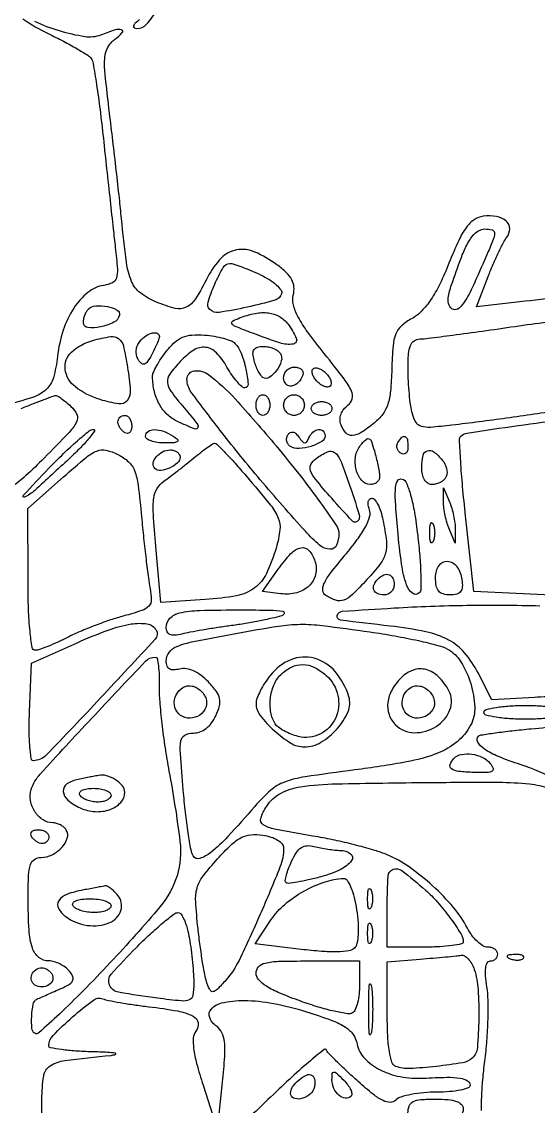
# Model space of a CAD drawing. Extents: x 24 to 1546, y 0 to 2379.
# Drawn here: x 1244.1 to 1318.9, y 742.9 to 900 of the extents above; entities that cross this region are included whole.
import ezdxf

# ---------------------------------------------------------------- set-up
doc = ezdxf.new("R2010")
doc.units = 0
doc.header["$MEASUREMENT"] = 0
doc.layers.get('0').update_dxf_attribs({"linetype": 'CONTINUOUS'})

msp = doc.modelspace()

# ---------------------------------------------------------------- linework, layer by layer
for points in [[(1448.974176, 595.301221, -0.000037), (1448.971655, 720.569876, -0.000031), (1448.986281, 846.00559, -0.414161)], [(1320.471571, 935.120878, -0.000034), (1318.111134, 952.576294, -0.018645)], [(1261.142754, 900.313626, 0.026427), (1260.516748, 899.782806, 0.125903), (1260.267944, 899.389606, 0.343747), (1260.357445, 899.143279, 0.134346), (1260.726947, 899.031803, 0.218621), (1262.158722, 899.64485, 0.054783), (1263.686273, 901.756225, 0.0494)], [(1244.209877, 900.435893, 0.037675), (1247.913437, 898.290708, -0.008086), (1250.098731, 897.192012, -0.010814), (1252.042506, 896.12087, -0.008205), (1253.621892, 895.170497, -0.102282), (1254.124881, 894.690551, -0.110209), (1254.411481, 893.9842, -0.003539), (1254.901403, 890.925811, -0.006673), (1255.408291, 887.28717, -0.004567), (1255.890869, 883.14343, 0.000284), (1256.370935, 878.689599, 0.000261), (1256.869744, 874.108785, 0.000261), (1257.318902, 870.023563, 0.000862), (1257.620805, 867.333287, -0.009128), (1257.920752, 864.19282, -0.093025), (1257.7796, 862.897599, -0.20947), (1257.19708, 862.215802, -0.076152), (1255.955144, 861.833287, 0.135614), (1253.660408, 860.818543, 0.077083), (1251.619424, 858.542474, 0.065178), (1250.076048, 855.322503, 0.051182), (1249.251249, 851.536718, -0.039613), (1248.654439, 848.457163, -0.140626), (1247.613603, 846.759627, -0.106421), (1245.656233, 845.614599, -0.017841), (1241.455897, 844.399575, -0.042006)], [(1322.26129, 860.194457, -0.00557), (1316.204348, 859.442159), (1309.908697, 858.731338), (1311.612638, 863.115669, -0.008878), (1312.338313, 864.888959, -0.00956), (1313.109599, 866.59174, -0.009159), (1313.82526, 868.026293, -0.044317), (1314.315908, 868.792382, 0.16992), (1314.732549, 870.042984, 0.211062), (1314.225167, 871.14623, 0.141451), (1312.815242, 871.814627, 0.07581), (1310.873146, 871.834665, 0.115932), (1309.578336, 871.329702, 0.085172), (1308.4711, 870.250422, 0.049492), (1307.352352, 868.338161, 0.012714), (1305.939989, 865.043781, -0.017588), (1304.613138, 862.030309, -0.034858), (1303.3171, 859.764756, -0.044462), (1301.995163, 858.123924, -0.07407), (1300.591521, 857.043781, 0.053091), (1299.058225, 855.962762, 0.118617), (1298.241027, 854.804641, 0.075093), (1297.837559, 853.069407, 0.012675), (1297.655935, 849.658888, -0.015253), (1297.47214, 846.513141, -0.056442), (1297.074524, 844.567912, -0.082457), (1296.346042, 843.16498, -0.061744), (1295.135809, 841.908888, -0.026403), (1293.208059, 840.509634, -0.13084), (1291.944996, 840.09825, -0.225486), (1291.027576, 840.474169, -0.093255), (1290.306135, 841.644608, -0.093725), (1290.171267, 842.387857, -0.083106), (1290.306941, 843.16321, -0.078693), (1290.699138, 843.887783, -0.071682), (1291.307023, 844.48255, 0.175957), (1291.925816, 845.404588, 0.169702), (1291.820775, 846.525058, 0.055926), (1290.76555, 848.279822, 0.006282), (1287.887805, 851.944364, -0.011437), (1285.475209, 855.082655, -0.036476), (1284.073026, 857.321118, -0.057334), (1283.402735, 859.038344, -0.126546), (1283.39456, 860.435917, 0.081081), (1283.493685, 861.611829, 0.104971), (1283.18814, 862.647489, 0.079641), (1282.403087, 863.669506, 0.030059), (1281.01675, 864.829495, 0.057956), (1277.822262, 866.662172, 0.145962), (1275.184329, 866.967404, 0.159433), (1272.960697, 865.778812, 0.07312), (1271.034614, 863.067849, -0.020633), (1269.233218, 859.869976, -0.140808), (1267.90629, 858.666246, -0.177705), (1266.301757, 858.496758, -0.037338), (1263.57961, 859.40229, -0.063675), (1261.256406, 860.741604, -0.131885), (1259.984699, 862.385585, -0.066901), (1259.240374, 865.15518, -0.007914), (1258.51961, 871.5, 0.002741), (1258.215969, 874.444215, 0.001107), (1257.770747, 878.458271, 0.001095), (1257.272503, 882.77667, 0.00139), (1256.792576, 886.762199, -0.004486), (1256.141733, 892.464284, -0.044429), (1256.103491, 894.872574, -0.112606), (1256.543397, 896.308959, -0.100749), (1257.575554, 897.480396, 0.042042), (1258.63171, 898.428871, 0.561268), (1258.519145, 898.838983, 0.149167), (1257.594203, 898.824055, 0.015128), (1255.5, 898.07726, -0.133577), (1253.216667, 897.831509, -0.033408), (1249.528153, 898.676332, -0.034126), (1245.950008, 900.023867, -0.112894)], [(1447.507315, 579.915585, -0.000003), (1435.353617, 579.737296, -0.000219)], [(1322.253167, 843.75955, -0.003915), (1314.243565, 842.595616, -0.004152), (1306.371426, 841.581055, -0.010018), (1303.284293, 841.271826, -0.090237), (1301.938073, 841.407156, -0.186614), (1301.170941, 841.989319, -0.072844), (1300.635081, 843.231665, -0.030891), (1300.399969, 844.391348, -0.010805), (1300.201831, 846.082114, -0.010682), (1300.063467, 847.95651, -0.012278), (1300.013655, 849.75, -0.017063), (1300.080992, 851.927786, -0.079504), (1300.358836, 853.148999, -0.15589), (1300.897883, 853.799906, -0.133624), (1301.75, 854.067387, 0.022092), (1302.926734, 854.164884, 0.001279), (1306.510938, 854.631289, 0.001943), (1310.775941, 855.214253, 0.001427), (1315.5, 855.892424, -0.004146), (1320.179243, 856.538211, -0.006089)], [(1244, 844.013336, -0.001125), (1245.754833, 844.70263, -0.001649), (1247.30187, 845.300416, -0.000777), (1248.621477, 845.802975, -0.030255), (1248.921259, 845.896311, -0.199071), (1249.174906, 845.857545, -0.01529), (1249.76609, 845.474227, -0.019104), (1250.461293, 844.952255, -0.013334), (1251.205722, 844.313824, -0.106055), (1252.048546, 843.142964, -0.226524), (1252.012708, 842.055236, -0.07058), (1250.937178, 840.546756, -0.004959), (1247.315766, 836.813824, -0.013817), (1244.642878, 834.258017, -0.02896), (1242.402842, 832.455932, -0.036969)], [(1322.00732, 802.303644, 0.007685), (1318.319294, 802.154011), (1312.138587, 801.808023), (1310.149503, 805.706951, 0.058403), (1308.207493, 808.617345, 0.094435), (1305.89498, 810.477434, 0.071781), (1302.607512, 811.6617, 0.022237), (1297.402765, 812.490871, -0.003373), (1290.225458, 813.358226, -0.442755), (1289.769865, 814.009857, -0.330382), (1290.493623, 814.630877, -0.003023), (1298, 815.118858, -0.011017), (1308.539564, 815.507278, -0.010932), (1319.113504, 815.432627, -0.00875)], [(1326.712505, 786.894793, 0.086196), (1316.261762, 792.440724, -0.018129), (1313.104382, 793.601035, -0.051803), (1311.04477, 794.704745, -0.108483), (1310.105303, 795.694729, -0.344901), (1310.208423, 796.541757, -0.159396), (1310.567936, 796.724044, -0.003166), (1312.624273, 797.0281, -0.00721), (1315.053841, 797.335969, -0.004738), (1317.858682, 797.623483, 0.006358), (1322.179411, 798.080536, 0.065638)], [(1310.659307, 742.351851, -0.009573), (1310.68676, 744.346401, -0.014138), (1310.834989, 746.76612, -0.009705), (1311.133796, 749.5, 0.013357), (1311.434952, 752.455036, 0.011816), (1311.593371, 755.545313, 0.011953), (1311.603649, 758.335944, 0.035028), (1311.430438, 760.25, -0.020018), (1311.235792, 761.860952, -0.052036), (1311.263522, 763.027559, -0.090129), (1311.492082, 763.747225, -0.277702), (1311.912102, 764, 0.09076), (1312.327429, 764.076016, 0.095609), (1312.68043, 764.29375, 0.099629), (1312.916632, 764.618479, 0.107983), (1313, 765, 0.1458), (1312.886384, 765.381347, 0.099243), (1312.566919, 765.70625, 0.08325), (1312.089278, 765.925237, 0.066037), (1311.52568, 766, -0.140801), (1310.858687, 766.191625, -0.049242), (1310.061336, 766.807812, -0.044163), (1309.271022, 767.69772, -0.038881), (1308.610999, 768.75, 0.0552), (1306.592834, 771.746204, 0.031912), (1303.574475, 774.878597, 0.031893), (1300.176532, 777.606031, 0.054427), (1296.992815, 779.361284, 0.025925), (1295.202897, 780.001044, 0.009444), (1292.608601, 780.72616, 0.009334), (1289.735784, 781.413959, 0.011011), (1286.992815, 781.95374, -0.003555), (1280.678108, 783.098872, -0.08867), (1279.034051, 783.724056, -0.35104), (1278.688139, 784.656216, -0.065135), (1279.54146, 786.422931, -0.124231), (1281.535276, 788.256528, -0.088104), (1284.432092, 789.218468, -0.031236), (1289.706686, 789.654112, -0.002796), (1303, 789.845045, -0.002911), (1313.105553, 789.874844, -0.025192), (1317.600596, 789.635278, -0.055743), (1320.496103, 789.003008, -0.05493)], [(1346.936509, 735.547059, 0.000028), (1337.804344, 733.996249, 0.000018), (1327.222636, 732.198282, 0.000018), (1316.874244, 730.439191, 0.000034), (1308.523527, 729.018784, -0.003559)], [(1246.930492, 741.520214, 0.014273), (1247, 743.954687, -0.037035), (1247.251441, 747.344634, -0.217107), (1248.199566, 748.805598, -0.110644), (1250.311195, 749.569651, -0.006791), (1257, 750.330093, 0.061267), (1257.647869, 750.476332, 0.765696), (1257.635937, 750.624173, 0.033867), (1256.485766, 750.75775, 0.005578), (1254.25, 750.839963, -0.010538), (1251.853778, 750.95189, -0.017345), (1249.835938, 751.159317, -0.011448), (1248.237145, 751.417357, -0.3616), (1248, 751.702393, -0.194866), (1248.613579, 753.21697, -0.020699), (1251.428041, 755.88977, -0.018972), (1254.448689, 758.333732, -0.257667), (1255.803653, 758.521851, 0.042594), (1256.631474, 758.282668, 0.006443), (1258.3281, 757.968237, 0.007184), (1260.345999, 757.650881, 0.006158), (1262.478586, 757.373571, -0.014631), (1266.675328, 756.755367, -0.076056), (1268.885526, 756.004896, -0.230779), (1269.60873, 755.029541, -0.218623), (1269.30651, 753.826215, 0.151126), (1268.9213, 752.852048, 0.051923), (1268.962976, 751.319089, 0.034026), (1269.402911, 749.137154, 0.01122), (1270.337111, 746), (1272.432598, 739.5), (1273.151762, 746.436948, 0.008679), (1273.474675, 750.184884, 0.043902), (1273.4345, 752.28149, 0.085608), (1273.057482, 753.604027, 0.12335), (1272.282688, 754.535244, -0.059335), (1271.723036, 755.056511, -0.073945), (1271.349152, 755.659891, -0.088802), (1271.211219, 756.249034, -0.152776), (1271.334985, 756.733, -0.202411), (1273.004259, 757.919166, -0.05627), (1276.264813, 758.265917, -0.045499), (1280.505965, 757.851482, -0.029144), (1285.308282, 756.642551, -0.011064), (1288.992118, 755.393025, -0.054903), (1290.950283, 754.425688, -0.100986), (1292.04328, 753.36622, -0.099318), (1292.641859, 751.957117, 0.1391), (1293.707505, 749.910876, 0.085025), (1295.898784, 748.263677, 0.072614), (1298.881145, 747.242223, 0.060029), (1302.236384, 747.023526, -0.009034), (1305.620541, 747.147974, -0.042245), (1307.564663, 747.019964, -0.093303), (1308.624433, 746.649544, -0.268291), (1309, 746, -0.317955), (1308.724595, 745.610695, -0.033516), (1307.59, 745.29375, -0.031739), (1306.039837, 745.072233, -0.019623), (1304.2, 745, 0.022075), (1302.277614, 744.915084, 0.025863), (1300.470407, 744.660407, 0.026137), (1298.989715, 744.29181, 0.122903), (1298.24394, 743.84394, -0.202267), (1297.447615, 743.520093, -0.111823), (1296.409308, 743.769369, -0.054794), (1294.962165, 744.692496, -0.01325), (1292.79394, 746.532882, -0.00543), (1291.126827, 748.058639, -0.007579), (1289.671788, 749.461582, -0.004893), (1288.484753, 750.664676, -0.093058), (1288.195126, 751.103563, 0.501153), (1287.858276, 751.187398, 0.00467), (1285.581933, 749.291154, 0.010462), (1282.879893, 746.898145, 0.006052), (1279.727271, 743.914621, -0.011499), (1274.129958, 738.731941, -0.072358)]]:
    msp.add_lwpolyline(points, format="xyb")
for points in [[(1311.637833, 866.75, -0.005051), (1309.58522, 862.078465, -0.029518), (1308.338674, 859.702177, -0.064563), (1307.401983, 858.522487, -0.289424), (1306.577686, 858.349105, -0.216855), (1305.957285, 858.966823, -0.127919), (1305.844573, 860.026034, -0.045977), (1306.308589, 861.919421, -0.006302), (1307.684452, 865.75, -0.024073), (1308.508556, 867.669326, -0.057631), (1309.341882, 868.97276, -0.084165), (1310.213456, 869.735477, -0.138616), (1311.149278, 870, -0.055749), (1312.170119, 869.885824, -0.309015), (1312.526508, 869.502206, -0.129592), (1312.443092, 868.736696, -0.009401)], [(1278.63803, 863.367476, -0.028965), (1279.928732, 862.66072, -0.042967), (1280.958626, 861.886248, -0.051291), (1281.621419, 861.156931, -0.24367), (1281.706888, 860.617476, -0.248184), (1280.726553, 859.679419, -0.015512), (1276.709316, 858.671586, -0.015725), (1272.639306, 857.916935, -0.238707), (1271.315946, 858.350721, -0.278836), (1271.054625, 859.411492, -0.027378), (1272.014524, 861.984599, -0.027527), (1273.251998, 864.439905, -0.268409), (1274.220191, 865, -0.077793), (1274.78972, 864.91085, -0.010856), (1275.921171, 864.520446, -0.012197), (1277.249179, 863.992549, -0.010079)], [(1258.230981, 857.5, -0.21519), (1257.398113, 856.48409, -0.064221), (1255.457107, 855.815121, -0.076657), (1253.629321, 855.722518, -0.384532), (1253, 856.419817, -0.049141), (1253.052156, 856.949211, -0.037848), (1253.208224, 857.508629, -0.038878), (1253.43713, 858.01381, -0.070677), (1253.708849, 858.375516, -0.180086), (1254.783371, 858.867073, -0.066079), (1256.476722, 858.766583, -0.076123), (1257.90561, 858.255992, -0.347686)], [(1282.607954, 856.25, -0.058615), (1283.835033, 854.166273, -0.489596), (1283.387402, 853.33799, -0.123648), (1281.444658, 853.496281, -0.010036), (1276.598896, 855.250958, -0.008476), (1274.904077, 855.936632, -0.170808), (1274.49948, 856.305875, -0.413649), (1274.603406, 856.651951, -0.030204), (1275.598896, 857.113624, -0.044981), (1277.854327, 857.77184, -0.079327), (1279.788892, 857.840982, -0.097118), (1281.374976, 857.322004, -0.103274)], [(1264, 854.434259, -0.088394), (1263.940924, 854.102705, -0.011303), (1263.674676, 853.42683, -0.012938), (1263.31658, 852.632947, -0.010446), (1262.892513, 851.799159, -0.023484), (1262.290442, 850.790998, -0.159218), (1261.841155, 850.435271, -0.279829), (1261.418491, 850.517343, -0.070047), (1260.949716, 851.081362, -0.086422), (1260.69946, 851.705819, -0.07408), (1260.656341, 852.413527, -0.072877), (1260.822182, 853.113818, -0.078837), (1261.179647, 853.716462, -0.066384), (1262.04067, 854.51138, -0.091179), (1262.995966, 854.950737, -0.165418), (1263.696374, 854.895535, -0.299578)], [(1274.94861, 853.430627, -0.104025), (1275.840965, 852.028618, -0.035887), (1276.526269, 849.713258, -0.033539), (1276.852614, 847.538817, -0.440612), (1276.358408, 847.006323, -0.189795), (1275.926742, 847.179985, -0.026602), (1275.251757, 847.890181, -0.027295), (1274.511597, 848.859348, -0.020079), (1273.79651, 850.006323, 0.060221), (1272.264943, 852.07358, 0.175335), (1270.701144, 852.859546, 0.175967), (1269.000369, 852.461709, 0.06073), (1267.038955, 850.811439, 0.029151), (1265.505021, 848.959448, 0.18066), (1265.174291, 847.791681, 0.140115), (1265.648506, 846.531419, 0.0153), (1267.588894, 844.076725, -0.005749), (1269.489292, 841.764782, -0.290752), (1269.551213, 841.207241, -0.397312), (1269.105267, 841.03983, -0.00757), (1266.631807, 842.121898, -0.084198), (1265.145734, 843.128845, -0.074865), (1264.003415, 844.607352, -0.068902), (1263.277749, 846.473953, -0.055294), (1263.013655, 848.615141, -0.106349), (1263.133277, 849.206299, -0.022085), (1263.602404, 850.163443, -0.022266), (1264.258273, 851.246737, -0.019398), (1265.037081, 852.320012, -0.041703), (1266.222629, 853.592932, -0.085292), (1267.369746, 854.323984, -0.082355), (1268.721988, 854.644715, -0.0368), (1270.556454, 854.635497, -0.022329), (1271.956294, 854.462098, -0.024966), (1273.283096, 854.168441, -0.02537), (1274.376202, 853.808058, -0.10728)], [(1259.390167, 849.961491, -0.02145), (1259.789224, 846.526941, -0.196113), (1259.33318, 845.125174, -0.260344), (1258.121958, 844.669861, -0.03701), (1255.433675, 845.281737, -0.088102), (1251.851926, 847.117088, -0.201799), (1250.365051, 849.69442, -0.245226), (1251.288217, 852.177514, -0.11768), (1254.356619, 853.852229, -0.024838), (1256.965114, 854.423662, -0.208972), (1258.106567, 854.137034, -0.173947), (1258.788617, 853.068982, -0.016327)], [(1281.527073, 851.956195, -0.216694), (1281.66363, 850.884891, -0.082514), (1280.973145, 849.507412, -0.090161), (1279.925495, 848.508388, -0.291723), (1279.0074, 848.495427, -0.104875), (1278.677095, 848.810979, -0.030037), (1278.31159, 849.421847, -0.028813), (1277.972467, 850.17813, -0.027042), (1277.714326, 850.984416, -0.047924), (1277.559525, 851.943635, -0.16244), (1277.719051, 852.548565, -0.184785), (1278.191552, 852.889784, -0.06509), (1279.034603, 853, -0.051151), (1279.7891, 852.922612, -0.048079), (1280.528803, 852.693382, -0.051623), (1281.146271, 852.35626, -0.103952)], [(1284.770833, 848.8125, -0.113253), (1284.122932, 847.749304, -0.165501), (1283.153639, 847.257027, -0.244413), (1282.346973, 847.540134, -0.190724), (1282, 848.416667, -0.099038), (1282.120875, 849.020927, -0.097945), (1282.465104, 849.534896, -0.097945), (1282.979073, 849.879125, -0.099038), (1283.583333, 850, -0.077096), (1284.158616, 849.910766, -0.119977), (1284.585286, 849.651172, -0.144529), (1284.795817, 849.264262, -0.134046)], [(1288.8125, 848.0625, -0.08306), (1288.888442, 847.579684, -0.196386), (1288.75, 847.25, -0.196386), (1288.420316, 847.111558, -0.08306), (1287.9375, 847.1875, -0.068635), (1287.402945, 847.45155, -0.04742), (1286.882031, 847.882031, -0.04742), (1286.45155, 848.402945, -0.068635), (1286.1875, 848.9375, -0.08306), (1286.111558, 849.420316, -0.196386), (1286.25, 849.75, -0.196386), (1286.579684, 849.888442, -0.08306), (1287.0625, 849.8125, -0.068635), (1287.597055, 849.54845, -0.04742), (1288.117969, 849.117969, -0.04742), (1288.54845, 848.597055, -0.068635)], [(1280.894822, 838.589563, -0.007473), (1284.383344, 834.280048, -0.010804), (1287.325354, 830.361032, -0.006739), (1289.656806, 827.017164, -0.149956), (1290, 825.89858, -0.101522), (1289.650401, 824.194537, -0.318278), (1288.707637, 823.616763, -0.160286), (1287.205409, 824.224332, -0.033725), (1285.143891, 826.22182, -0.007422), (1278.606436, 833.692095, -0.01067), (1273.060519, 840.512209, -0.006302), (1268.618437, 846.370331, -0.160398), (1268, 848.248554, -0.375915), (1269.049593, 849.447328, -0.196317), (1271.115452, 848.908378, -0.047842), (1274.967428, 845.401687, -0.010307)], [(1280, 844.5, -0.064853), (1279.925306, 843.926543, -0.082425), (1279.70625, 843.440625, -0.098894), (1279.381354, 843.115568, -0.148195), (1279, 843, -0.148195), (1278.618646, 843.115568, -0.098894), (1278.29375, 843.440625, -0.082425), (1278.074694, 843.926543, -0.064853), (1278, 844.5, -0.064853), (1278.074694, 845.073457, -0.082425), (1278.29375, 845.559375, -0.098894), (1278.618646, 845.884432, -0.148195), (1279, 846, -0.148195), (1279.381354, 845.884432, -0.098894), (1279.70625, 845.559375, -0.082425), (1279.925306, 845.073457, -0.064853)], [(1285, 844.5, -0.099038), (1284.885486, 843.927543, -0.097945), (1284.559375, 843.440625, -0.097945), (1284.072457, 843.114514, -0.099038), (1283.5, 843, -0.099038), (1282.927543, 843.114514, -0.097945), (1282.440625, 843.440625, -0.097945), (1282.114514, 843.927543, -0.099038), (1282, 844.5, -0.099038), (1282.114514, 845.072457, -0.097945), (1282.440625, 845.559375, -0.097945), (1282.927543, 845.885486, -0.099038), (1283.5, 846, -0.099038), (1284.072457, 845.885486, -0.097945), (1284.559375, 845.559375, -0.097945), (1284.885486, 845.072457, -0.099038)], [(1289, 844, -0.148195), (1288.884432, 843.618646, -0.098894), (1288.559375, 843.29375, -0.082425), (1288.073457, 843.074694, -0.064853), (1287.5, 843, -0.064853), (1286.926543, 843.074694, -0.082425), (1286.440625, 843.29375, -0.098894), (1286.115568, 843.618646, -0.148195), (1286, 844, -0.148195), (1286.115568, 844.381354, -0.098894), (1286.440625, 844.70625, -0.082425), (1286.926543, 844.925306, -0.064853), (1287.5, 845, -0.064853), (1288.073457, 844.925306, -0.082425), (1288.559375, 844.70625, -0.098894), (1288.884432, 844.381354, -0.148195)], [(1260, 841.440983, -0.066118), (1259.926733, 840.889346, -0.138808), (1259.70625, 840.521475, -0.191142), (1259.379648, 840.392057, -0.139169), (1259, 840.5, -0.06081), (1258.617485, 840.806203, -0.051032), (1258.29375, 841.2129, -0.053229), (1258.073302, 841.653442, -0.089642), (1258, 842.059017, -0.105429), (1258.076556, 842.418051, -0.099231), (1258.29375, 842.723586, -0.096318), (1258.618268, 842.928382, -0.092995), (1259, 843, -0.153634), (1259.381379, 842.879982, -0.097988), (1259.70625, 842.542039, -0.080552), (1259.925455, 842.037096, -0.062283)], [(1331.393011, 841.418213, -0.06186), (1331.998948, 838.972288, -0.105117), (1331.80988, 836.881505, -0.110772), (1330.802123, 835.122616, -0.074209), (1328.99488, 833.656047, 0.067398), (1326.554513, 831.729968, 0.067396), (1324.714232, 829.224225, 0.0568), (1323.385573, 825.949079, 0.030776), (1322.476556, 821.692229), (1321.759537, 816.910807), (1315.657959, 817.205403), (1309.556381, 817.5), (1308.342965, 828.481441, -0.004779), (1307.914762, 832.728076, -0.00748), (1307.636047, 836.38941, -0.00284), (1307.462867, 839.515653, -0.209892), (1307.640384, 839.981441, -0.162395), (1308.565553, 840.452467, -0.001641), (1315.943156, 841.534744, -0.005765), (1322.911368, 842.451755, -0.017809), (1327.643011, 842.848739, -0.036186), (1329.037117, 842.814923, -0.067061), (1330.13735, 842.556715, -0.087578), (1330.924957, 842.085514, -0.123252)], [(1250.949173, 836.733057, -0.002637), (1245.957137, 832.13846, -0.073148), (1244.488775, 831.149653, -0.826564), (1244.298147, 831.40786, -0.004827), (1247.96584, 835.304362, -0.008946), (1250.135148, 837.485394, -0.013036), (1252.129874, 839.321929, -0.008519), (1253.841373, 840.766505, -0.176904), (1254.46584, 840.983057, -0.592162), (1254.600443, 840.727722, -0.026788), (1253.85941, 839.72763, -0.021733), (1252.62339, 838.359514, -0.010846)], [(1266, 840, -0.043106), (1266.628119, 839.512621, -0.461139), (1266.616929, 839.228862, -0.155556), (1266.150937, 839.054211, -0.011096), (1264.75, 839.015313, -0.03458), (1263.696678, 839.082357, -0.052836), (1262.807812, 839.298248, -0.069028), (1262.19699, 839.617555, -0.242407), (1262, 840, -0.251537), (1262.363212, 840.676305, -0.147327), (1263.2663, 840.948307, -0.089354), (1264.582896, 840.711128, -0.05437)], [(1285.659464, 839.75, -0.110198), (1286.236281, 840.584196, -0.154085), (1287.050763, 840.968183, -0.231595), (1287.714115, 840.748073, -0.201474), (1288, 840.067388, -0.26115), (1287.524269, 839.218668, -0.0617), (1285.989404, 838.522586, -0.059674), (1284.228048, 838.196025, -0.155662), (1282.992637, 838.504551, -0.100274), (1282.650364, 838.825626, -0.098227), (1282.456932, 839.256877, -0.097649), (1282.442152, 839.731484, -0.097816), (1282.608688, 840.175861, -0.109428), (1282.946275, 840.522921, -0.197252), (1283.329727, 840.597358, -0.141456), (1283.751835, 840.378242, -0.049922), (1284.201131, 839.856763, 0.028767), (1284.706061, 839.218034, 0.195242), (1285.059725, 839.043379, 0.269186), (1285.361858, 839.19038, 0.051696)], [(1276.560213, 834.249509, -0.006247), (1280.099802, 830.002708, -0.070515), (1281.226703, 828.129251, -0.131469), (1281.462051, 826.450585, -0.03971), (1280.942226, 823.906154, -0.039615), (1279.511404, 820.105935, -0.124827), (1277.795948, 818.017476, -0.113467), (1275.190813, 816.888893, -0.029863), (1270.650841, 816.32703), (1264.215393, 815.918313), (1263.496702, 824.037262, -0.006269), (1263.137626, 828.76836, -0.045988), (1263.202682, 831.034682, -0.103121), (1263.667742, 832.409783, -0.107202), (1264.639005, 833.46239, 0.008466), (1265.5279, 834.109017, 0.003683), (1266.687708, 834.996598, 0.003644), (1267.906718, 835.958133, 0.004844), (1269, 836.851015, -0.008411), (1269.994071, 837.651118, -0.01169), (1270.9125, 838.331372, -0.008285), (1271.695491, 838.864238, -0.129599), (1272, 838.96624, -0.216), (1272.31248, 838.848621, -0.004201), (1273.545813, 837.594221, -0.0093), (1274.967889, 836.067506, -0.006003)], [(1295.90032, 834.25, -0.115933), (1295.827675, 833.773404, -0.109282), (1295.549889, 833.367188, -0.101543), (1295.106774, 833.094956, -0.087351), (1294.567388, 833, -0.218516), (1293.307145, 833.578382, -0.116964), (1292.50404, 835.130884, -0.101308), (1292.421191, 837.074826, -0.134144), (1293.149981, 838.680716, -0.026778), (1293.928891, 839.523101, -0.296666), (1294.357812, 839.607458, -0.216387), (1294.705315, 839.243297, -0.015643), (1295.132919, 837.882728, -0.008534), (1295.395858, 836.878805, -0.007726), (1295.633778, 835.832739, -0.007761), (1295.817767, 834.889609, -0.024396)], [(1300, 838.440983, -0.067432), (1299.925389, 837.890269, -0.140899), (1299.701458, 837.524436, -0.190788), (1299.36964, 837.397824, -0.136093), (1298.983688, 837.510081, -0.090427), (1298.639411, 837.820631, -0.095498), (1298.434921, 838.22714, -0.099685), (1298.401101, 838.665803, -0.108373), (1298.542705, 839.069098, -0.050477), (1299.13314, 839.838655, -0.315493), (1299.592818, 839.933879, -0.25701), (1299.914842, 839.519563, -0.039415)], [(1261.418025, 828.342676, 0.003532), (1261.724145, 825.210841, 0.003675), (1262.070745, 822.124975, 0.003539), (1262.408947, 819.460993, 0.016011), (1262.666834, 817.915832, -0.047269), (1262.835453, 816.283383, -0.196025), (1262.476413, 815.381014, -0.121983), (1261.462481, 814.742209, -0.014102), (1258.86692, 813.964165, 0.015408), (1256.929124, 813.377776, 0.009659), (1254.699214, 812.578984, 0.009694), (1252.532044, 811.706646, 0.017421), (1250.795461, 810.895652, -0.01039), (1249.296552, 810.169811, -0.01272), (1247.865736, 809.556848, -0.011233), (1246.646863, 809.102445, -0.083791), (1246.039838, 809, -0.367626), (1245.581387, 809.389751, -0.014849), (1245.272509, 811.717176, -0.017772), (1245.058002, 814.928093, -0.007503), (1244.988148, 819.25), (1244.976296, 829.5), (1250.138126, 834.098536, -0.007941), (1253.390435, 836.904567, -0.076412), (1254.950035, 837.846784, -0.153701), (1256.273638, 837.960782, -0.060985), (1258.012467, 837.343894, -0.07036), (1259.538302, 836.292766, -0.116873), (1260.408748, 835.004995, -0.059791), (1260.931506, 832.889533, -0.008113)], [(1267, 836.968615, -0.213422), (1266.621817, 836.122972, -0.075769), (1265.486858, 835.381846, -0.076784), (1264.197884, 835.019605, -0.230479), (1263.356736, 835.30993, -0.242984), (1263.115307, 836.067091, -0.130219), (1263.532249, 836.983357, -0.102648), (1264.459491, 837.733481, -0.119467), (1265.559017, 838, -0.069866), (1266.109745, 837.922668, -0.085761), (1266.576711, 837.697031, -0.100101), (1266.888923, 837.361922, -0.138501)], [(1291.405998, 833.321861, -0.005933), (1292.945951, 828.620352, -0.286771), (1292.707576, 827.701706, -0.415627), (1291.931266, 827.724577, -0.00798), (1288.955049, 831, -0.007885), (1286.649533, 833.704964, -0.078823), (1285.896654, 834.98185, -0.217605), (1285.944436, 835.880941, -0.113814), (1286.688816, 836.75, -0.050612), (1288.361991, 837.741005, -0.27193), (1289.374097, 837.642087, -0.141857), (1290.207499, 836.569411, -0.012573)], [(1304.963645, 836.543805, -0.107842), (1305.598818, 835.317383, -0.168785), (1305.514876, 834.143739, -0.175838), (1304.72989, 833.307737, -0.117725), (1303.440983, 833, -0.15208), (1302.856992, 833.181832, -0.111514), (1302.394098, 833.683732, -0.083213), (1302.09772, 834.478748, -0.047734), (1302, 835.5, -0.054427), (1302.184423, 837.189216, -0.259252), (1302.80536, 837.89033, -0.256137), (1303.735607, 837.737481, -0.053482)], [(1301.405609, 825.663896, -0.008996), (1301.70386, 822.670013, -0.013349), (1301.847715, 820.03817, -0.008427), (1301.871763, 817.86311, -0.197406), (1301.638942, 817.305609, -0.380398), (1300.657908, 817.248242, -0.143498), (1299.793885, 818.465792, -0.048305), (1299.079721, 821.440986, -0.012365), (1298.514301, 826.365377, -0.005808), (1298.190041, 830.515378, -0.03809), (1298.210446, 832.601275, -0.119181), (1298.533516, 833.565925, -0.344366), (1299.153868, 833.790331, -0.219287), (1299.786632, 833.20328, -0.030211), (1300.385102, 831.460092, -0.026326), (1300.935767, 828.970312, -0.011936)], [(1306.859429, 826.5), (1306.859429, 824.5), (1306, 826.5, -0.02954), (1305.670652, 827.411309, -0.019025), (1305.393028, 828.5, -0.019125), (1305.202185, 829.589579, -0.0338), (1305.140571, 830.5), (1305.140571, 832.5), (1306, 830.5, -0.02954), (1306.329348, 829.588691, -0.019025), (1306.606972, 828.5, -0.019125), (1306.797815, 827.410421, -0.0338)], [(1296.375, 827.875, -0.018468), (1296.876923, 824.773924, -0.09664), (1296.758028, 823.057298, -0.099651), (1296.0036, 821.536406, -0.020259), (1294.056371, 819.222861, -0.014663), (1291.958395, 817.056968, -0.100818), (1290.717658, 816.259864, -0.171618), (1289.578372, 816.225489, -0.063765), (1288.105, 816.913945, -0.230734), (1287.667289, 817.623424, -0.136779), (1287.841654, 818.623512, -0.054076), (1288.788448, 820.159037, -0.009991), (1290.882389, 822.74547, 0.016152), (1292.668759, 825.00844, 0.036002), (1293.840788, 826.861485, 0.048308), (1294.454661, 828.332045, 0.16788), (1294.4204, 829.346838, -0.051005), (1294.248891, 829.980108, -0.092718), (1294.26083, 830.514384, -0.142053), (1294.447402, 830.864617, -0.202478), (1294.768011, 831, -0.230495), (1295.188002, 830.795525, -0.047453), (1295.645135, 830.082031, -0.040989), (1296.063962, 829.071868, -0.028436)], [(1303.662281, 824.75, -0.174857), (1303.474999, 824.540618, -0.447206), (1303.306058, 824.601562, -0.078554), (1303.189089, 825.10856, -0.017491), (1303.157895, 826, -0.017491), (1303.189089, 826.89144, -0.078554), (1303.306058, 827.398438, -0.447206), (1303.474999, 827.459382, -0.174857), (1303.662281, 827.25, -0.057986), (1303.818615, 826.679992, -0.037979), (1303.87034, 826, -0.037979), (1303.818615, 825.320008, -0.057986)], [(1286.535391, 821.888493, -0.134848), (1286.611329, 819.954842, -0.145423), (1285.679172, 818.317884, -0.128344), (1283.889364, 817.319007, -0.094574), (1281.614316, 817.170565), (1278.958931, 817.5), (1281.229465, 820.732719, -0.033573), (1283.063572, 823.003443, -0.153634), (1284.517462, 823.834651, -0.275867), (1285.666775, 823.448841, -0.100651)], [(1307.819551, 819.239784, -0.046977), (1307.871791, 818.148383, -0.155535), (1307.625009, 817.481963, -0.169909), (1307.055286, 817.11603, -0.058652), (1306.069551, 817, -0.070751), (1305.08158, 817.140503, -0.153935), (1304.451058, 817.560855, -0.127862), (1304.105135, 818.329332, -0.042182), (1304, 819.573324, -0.143735), (1304.50082, 821.27949, -0.278608), (1305.73195, 821.883837, -0.222732), (1307.090008, 821.096473, -0.116868)], [(1298, 818.5, -0.099038), (1297.885486, 817.927543, -0.097945), (1297.559375, 817.440625, -0.097945), (1297.072457, 817.114514, -0.099038), (1296.5, 817, -0.103678), (1295.569797, 817.19498, -0.206496), (1295.066255, 817.735179, -0.193059), (1295.095775, 818.503522, -0.091649), (1295.666667, 819.333333, -0.091649), (1296.496478, 819.904225, -0.193059), (1297.264821, 819.933745, -0.206496), (1297.80502, 819.430203, -0.103678)], [(1281.717453, 813.991826, -0.017844), (1280.324812, 813.626914, -0.006853), (1278.366527, 813.21591, -0.006775), (1276.227494, 812.827506, -0.008286), (1274.217453, 812.524742, 0.004649), (1272.246331, 812.242484, 0.004275), (1270.224814, 811.916088, 0.004273), (1268.427237, 811.594226, 0.014069), (1267.25, 811.338555, -0.037607), (1266.207924, 811.16309, -0.12529), (1265.527794, 811.271205, -0.187744), (1265.140139, 811.653236, -0.105776), (1265, 812.308259, -0.197048), (1265.537513, 813.619217, -0.142651), (1266.931278, 814.397343, -0.050201), (1269.803922, 814.759701, -0.006496), (1276, 814.8351, -0.004473), (1279.983734, 814.796179, -0.031941), (1281.903758, 814.637272, -0.47267), (1282.082819, 814.339412, -0.238637)], [(1263.53288, 811.9468, -0.336034), (1263.404872, 810.600328, -0.002596), (1255.495768, 802.082071, -0.00336), (1247.607397, 793.786539, -0.203707), (1245.756947, 793, -0.376507), (1245.434037, 793.283318, -0.01316), (1245.246779, 795.075385, -0.018638), (1245.154297, 797.356239, -0.011204), (1245.20619, 800.06514), (1245.5, 807.13028), (1252, 810.037137, -0.016585), (1256.597703, 811.912889, -0.047561), (1259.928187, 812.795823, -0.078713), (1262.223001, 812.81187, -0.220239)], [(1294.5, 811.646355, -0.00876), (1298.108139, 811.067226, -0.010266), (1301.506832, 810.388181, -0.009304), (1304.347248, 809.704101, -0.060286), (1305.714747, 809.165232, -0.131815), (1307.666866, 807.317566, -0.063689), (1309.091788, 804.157002, -0.063771), (1309.673574, 800.746883, -0.134046), (1309.078922, 798.147466, -0.097142), (1307.113792, 795.742428, -0.080945), (1304.262076, 794.069617, -0.047992), (1299.800718, 792.820201, -0.011985), (1292.311755, 791.663995, 0.005019), (1285.097198, 790.65284, 0.050144), (1282.146659, 789.901045, 0.092467), (1280.129522, 788.708023, 0.03498), (1277.811755, 786.376094, -0.007968), (1273.914426, 782.006714, -0.037317), (1271.455085, 779.706837, -0.089438), (1269.861559, 778.838554, -0.359712), (1268.902081, 779.210806, -0.083473), (1268.5849, 780.097471, -0.006768), (1268.18131, 782.544737, -0.008961), (1267.789482, 785.496176, -0.006768), (1267.461269, 788.75, -0.003953), (1267.041357, 794.048376, -0.060808), (1267.133266, 795.874593, -0.224925), (1267.707281, 796.688514, -0.12923), (1268.892313, 797, 0.088691), (1269.858782, 797.172793, 0.07445), (1270.77218, 797.674711, 0.067973), (1271.567475, 798.472282, 0.055232), (1272.186461, 799.509891, 0.041633), (1272.701953, 800.94744, 0.12074), (1272.723741, 801.996174, 0.105995), (1272.254879, 803.016495, 0.028068), (1271.095691, 804.398141, 0.040187), (1270.029685, 805.364247, 0.058378), (1268.941488, 806.015542, 0.068937), (1267.889959, 806.323661, 0.101133), (1266.93067, 806.271619, -0.052362), (1266.059655, 806.138953, -0.146307), (1265.466289, 806.286698, -0.176878), (1265.119451, 806.71031, -0.084183), (1265, 807.414753, -0.160468), (1265.417712, 808.682779, -0.139635), (1266.529255, 809.539899, -0.045516), (1268.95135, 810.258543, -0.004263), (1275.063722, 811.427319, -0.005523), (1281.261767, 812.487177, -0.036778), (1284.381776, 812.752364, -0.03395), (1287.598573, 812.570081, -0.004287)], [(1263.984373, 803.75, 0.025758), (1264.047295, 801.57949, 0.008467), (1264.358173, 798.398438, 0.008409), (1264.823069, 794.874553, 0.009422), (1265.391329, 791.5, -0.015101), (1266.987144, 781.31858, -0.10604), (1266.558202, 776.344237, -0.101235), (1264.126305, 771.883051, -0.013192), (1256.889559, 763.751787, -0.006152), (1252.962085, 759.66845, -0.010027), (1249.519298, 756.313388, -0.004048), (1246.547789, 753.576369, -0.334117), (1245.963085, 753.522815, -0.240404), (1245.545511, 754.211027, -0.031389), (1245.526492, 755.979065, -0.031837), (1245.73113, 757.740568, -0.220604), (1246.21864, 758.432826, -0.025527), (1246.423859, 758.53757, -0.000859), (1247.255055, 758.907939, -0.001624), (1248.238715, 759.3404, -0.001131), (1249.351758, 759.822444, 0.020479), (1250.838962, 760.536064, 0.135925), (1251.430676, 761.096811, 0.239608), (1251.474664, 761.709093, 0.073657), (1250.979314, 762.524925, 0.061146), (1250.380442, 763.089506, 0.044059), (1249.594616, 763.566697, 0.044593), (1248.752108, 763.892063, 0.069967), (1247.984544, 764, -0.173249), (1246.543104, 764.514912, -0.142732), (1245.61434, 765.869398, -0.065751), (1245.126957, 768.456633, -0.013722), (1245, 773.081787, -0.009054), (1245.060283, 776.410642, -0.067852), (1245.329313, 777.961979, -0.174568), (1245.904088, 778.71359, -0.144056), (1246.877555, 779, 0.115111), (1248.470454, 779.371645, 0.092077), (1249.88567, 780.42988, 0.108284), (1250.670007, 781.770464, 0.220266), (1250.527073, 782.956195, 0.078986), (1250.182905, 783.355624, 0.053389), (1249.684146, 783.693382, 0.052645), (1249.115626, 783.922692, 0.069661), (1248.563428, 784, -0.147813), (1247.157466, 784.424923, -0.102555), (1245.982994, 785.613573, -0.098267), (1245.342684, 787.220904, -0.12325), (1245.44187, 788.816847, -0.108568), (1246.744046, 791.072173, -0.00322), (1254.206141, 799.141064, -0.001995), (1261.999872, 807.394174, -0.205321), (1263.41299, 808, -0.351459), (1263.670427, 807.79354, -0.021318), (1263.856023, 806.751562, -0.024299), (1263.973016, 805.379348, -0.014748)], [(1280.07258, 805.365141, 0.023501), (1279.2793, 804.252841, 0.024773), (1278.60882, 803.08991, 0.025406), (1278.134688, 802.035728, 0.093233), (1278, 801.319687, 0.16444), (1278.60057, 799.542961, 0.046159), (1280.612165, 797.358295, 0.046532), (1283.027543, 795.554793, 0.137958), (1285, 795, 0.136327), (1287.396395, 795.665759, 0.075989), (1289.742762, 797.616755, 0.078875), (1291.318396, 800.085649, 0.178439), (1291.443823, 802.266649, 0.102594), (1289.461406, 805.893821, 0.151163), (1286.419427, 807.826857, 0.166264), (1283.036232, 807.611775, 0.12852)], [(1288.171259, 805.345012, -0.157158), (1289.853349, 802.430663, -0.161856), (1289.490446, 799.121424, -0.173075), (1287.262683, 796.837319, -0.177076), (1284.116261, 796.506956, -0.031986), (1283.067793, 796.842642, -0.031396), (1282.063919, 797.311055, -0.033011), (1281.239352, 797.834177, -0.093497), (1280.77533, 798.329284, -0.100153), (1280.138407, 799.986597, -0.069848), (1280.082564, 801.994914, -0.069747), (1280.582233, 803.944136, -0.09912), (1281.571429, 805.428571, -0.081006), (1283.130883, 806.550705, -0.119245), (1284.769001, 806.925129, -0.113189), (1286.459568, 806.514862, -0.068122)], [(1299.022918, 805.022918, 0.068005), (1297.690747, 803.269065, 0.09876), (1297.086796, 801.427568, 0.113457), (1297.272109, 799.684518, 0.113871), (1298.2, 798.2, 0.195392), (1300.923333, 797.050276, 0.1464), (1304.086448, 797.950198, 0.157555), (1306.086451, 800.371781, 0.220785), (1305.929523, 803.131688, 0.073714), (1304.430323, 805.15134, 0.130178), (1302.646547, 806.187345, 0.151666), (1300.779239, 806.124281, 0.113129)], [(1270.812423, 801.735492, -0.180854), (1270.587197, 800.404159, -0.150092), (1269.52681, 799.421425, -0.144478), (1268.064085, 799.18165, -0.166747), (1266.8, 799.8, -0.166747), (1266.18165, 801.064085, -0.144478), (1266.421425, 802.52681, -0.150092), (1267.404159, 803.587197, -0.180854), (1268.735492, 803.812423, -0.083965), (1269.426344, 803.554125, -0.065109), (1270.063976, 803.063976, -0.065109), (1270.554125, 802.426344, -0.083965)], [(1303.812423, 801.735492, -0.180854), (1303.587197, 800.404159, -0.150092), (1302.52681, 799.421425, -0.144478), (1301.064085, 799.18165, -0.166747), (1299.8, 799.8, -0.166747), (1299.18165, 801.064085, -0.144478), (1299.421425, 802.52681, -0.150092), (1300.404159, 803.587197, -0.180854), (1301.735492, 803.812423, -0.083965), (1302.426344, 803.554125, -0.065109), (1303.063976, 803.063976, -0.065109), (1303.554125, 802.426344, -0.083965)], [(1323, 800, -0.339565), (1322.696775, 799.604992, -0.024068), (1321.25, 799.291667, -0.025878), (1319.316313, 799.071434, -0.015416), (1317, 799, -0.015416), (1314.683687, 799.071434, -0.025878), (1312.75, 799.291667, -0.024068), (1311.303225, 799.604992, -0.339565), (1311, 800, -0.339565), (1311.303225, 800.395008, -0.024068), (1312.75, 800.708333, -0.025878), (1314.683687, 800.928566, -0.015416), (1317, 801, -0.015416), (1319.316313, 800.928566, -0.025878), (1321.25, 800.708333, -0.024068), (1322.696775, 800.395008, -0.339565)], [(1311.918827, 792.597807, -0.079698), (1312.337811, 791.888688, -0.377673), (1312.189971, 791.480664, -0.121675), (1311.450198, 791.284824, -0.011244), (1309.541272, 791.295996, -0.019745), (1307.333651, 791.445952, -0.128007), (1306.299715, 791.837416, -0.339519), (1306.107146, 792.460783, -0.108018), (1306.666667, 793.333333, -0.150302), (1307.748323, 793.906151, -0.082132), (1309.262601, 793.943651, -0.077876), (1310.792081, 793.479602, -0.107425)], [(1252.25, 790.294267, 0.099402), (1250.618273, 789.626528, 0.270925), (1250.0903, 788.547527, 0.204477), (1250.739917, 787.292006, 0.065694), (1252.557147, 786.155916, 0.092899), (1254.710943, 785.623682, 0.099339), (1256.857438, 785.928432, 0.121122), (1258.419275, 786.951994, 0.189623), (1259, 788.428195, 0.177423), (1258.660344, 789.355258, 0.075695), (1257.650125, 790.236498, 0.072136), (1256.355576, 790.818011, 0.12038), (1255.168213, 790.863818, -0.001776), (1254.779641, 790.786063, -0.000299), (1254.03535, 790.640337, -0.000327), (1253.160421, 790.47017, -0.00029)], [(1257, 788, -0.186414), (1256.852535, 787.618213, -0.089706), (1256.429836, 787.29375, -0.069539), (1255.801778, 787.073784, -0.049547), (1255.059017, 787, -0.046881), (1254.270704, 787.074077, -0.046318), (1253.50665, 787.29375, -0.050262), (1252.876024, 787.616444, -0.111412), (1252.5, 788, -0.253782), (1252.478234, 788.384801, -0.1651), (1252.794783, 788.712684, -0.083483), (1253.479336, 788.931329, -0.035659), (1254.440983, 789, -0.037227), (1255.420991, 788.926934, -0.055981), (1256.248289, 788.70625, -0.073461), (1256.813779, 788.383082, -0.230178)], [(1248, 782, -0.092995), (1247.928382, 781.618268, -0.096318), (1247.723586, 781.29375, -0.099231), (1247.418051, 781.076556, -0.105429), (1247.059017, 781, -0.089642), (1246.653442, 781.073302, -0.053229), (1246.2129, 781.29375, -0.051032), (1245.806203, 781.617485, -0.06081), (1245.5, 782, -0.139169), (1245.392057, 782.379648, -0.191142), (1245.521475, 782.70625, -0.138808), (1245.889346, 782.926733, -0.066118), (1246.440983, 783, -0.062283), (1247.037096, 782.925455, -0.080552), (1247.542039, 782.70625, -0.097988), (1247.879982, 782.381379, -0.153634)], [(1282, 780.363683, -0.095557), (1281.463719, 777.583226, -0.007899), (1278.602563, 770.756429, -0.009223), (1275.535251, 764.087882, -0.069577), (1273.614016, 761.209054, -0.010564), (1272.356322, 759.855067, -0.155485), (1271.790814, 759.551523, -0.321117), (1271.368259, 759.749064, -0.041593), (1270.929242, 760.709054, -0.03847), (1270.638551, 761.763999, -0.006723), (1270.2721, 763.794746, -0.007262), (1269.908095, 766.194121, -0.006459), (1269.598182, 768.698593, -0.012352), (1269.259699, 772.647901, -0.083636), (1269.466638, 774.591211, -0.096619), (1270.293614, 776.237069, -0.019117), (1272.420748, 778.780598, -0.018228), (1274.405671, 780.822845, -0.069975), (1275.840764, 781.854877, -0.098614), (1277.233882, 782.266267, -0.059138), (1278.964588, 782.218505, -0.040667), (1280.157061, 781.943044, -0.060124), (1281.132518, 781.497555, -0.076891), (1281.781288, 780.948888, -0.180761)], [(1290.25, 780.013655, -0.162222), (1291.68793, 779.52202, -0.412273), (1291.824807, 778.533751, -0.12255), (1290.192387, 777.207031, -0.044337), (1287.365475, 776.175263, -0.009608), (1285.560243, 775.729423, -0.014583), (1283.973985, 775.41819, -0.009175), (1282.66148, 775.224881, -0.232372), (1282.328034, 775.338632, -0.243659), (1282.233721, 775.635725, -0.022432), (1282.404303, 776.415122, -0.024952), (1282.712105, 777.375302, -0.016855), (1283.153468, 778.437481, -0.036829), (1283.851949, 779.712549, -0.104971), (1284.56283, 780.425486, -0.133404), (1285.392838, 780.693581, -0.07755), (1286.440909, 780.580362, 0.017024), (1287.356926, 780.367474, 0.011654), (1288.409205, 780.185758, 0.011759), (1289.432475, 780.058034, 0.023219)], [(1292.563545, 771.424818, -0.020565), (1292.769495, 769.520444, -0.030805), (1292.777876, 767.848227, -0.034226), (1292.612578, 766.532782, -0.149082), (1292.247656, 765.847656, -0.164278), (1291.458228, 765.45678, -0.027857), (1289.758826, 765.323266, -0.024453), (1287.463319, 765.383406, -0.011953), (1284.549152, 765.672838), (1277.85263, 766.5), (1280.210943, 770, -0.067728), (1282.157302, 772.182897, -0.047881), (1284.849869, 774.071528, -0.047991), (1287.843515, 775.408715, -0.069294), (1290.688727, 775.943558, -0.269662), (1291.194808, 775.680506, -0.042869), (1291.730776, 774.648413, -0.037372), (1292.213382, 773.185124, -0.023759)], [(1302.530757, 774.266863, -0.034603), (1304.30005, 772.498276, -0.02142), (1306.134293, 770.200036, -0.017121), (1307.66085, 767.951894, -0.141502), (1308, 766.777494, -0.353788), (1307.752061, 766.470946, -0.017548), (1306.384375, 766.228389, -0.021834), (1304.608589, 766.056006, -0.013278), (1302.5, 766), (1297, 766), (1297, 772.035184, -0.014424), (1297.12227, 776.272805, -0.29015), (1297.84152, 777.275017, -0.268257), (1299.105819, 777.096013, -0.0128)], [(1253, 774.279142, 0.041289), (1250.621973, 773.646434, 0.161688), (1249.440681, 772.723609, 0.279841), (1249.395316, 771.625798, 0.108056), (1250.44113, 770.432679, 0.123797), (1253.554107, 769.154972, 0.132931), (1256.811626, 769.551646, 0.222537), (1258.427719, 771.295579, 0.255916), (1258, 773.5, 0.027188), (1257.477367, 774.064294, 0.034974), (1256.936452, 774.519372, 0.037569), (1256.449656, 774.820788, 0.175003), (1256.127555, 774.863818, -0.006361), (1255.748301, 774.786557, -0.000859), (1254.949969, 774.635894, -0.000991), (1254.003186, 774.46084, -0.000835)], [(1294.662281, 771.75, -0.174857), (1294.474999, 771.540618, -0.447206), (1294.306058, 771.601562, -0.078554), (1294.189089, 772.10856, -0.017491), (1294.157895, 773, -0.017491), (1294.189089, 773.89144, -0.078554), (1294.306058, 774.398438, -0.447206), (1294.474999, 774.459382, -0.174857), (1294.662281, 774.25, -0.057986), (1294.818615, 773.679992, -0.037979), (1294.87034, 773, -0.037979), (1294.818615, 772.320008, -0.057986)], [(1257, 772, -0.222681), (1256.820624, 771.617207, -0.076538), (1256.282961, 771.29375, -0.058208), (1255.49372, 771.07317, -0.039081), (1254.559017, 771, -0.037634), (1253.57934, 771.073842, -0.041396), (1252.653525, 771.29375, -0.045439), (1251.906663, 771.615492, -0.130646), (1251.5, 772, -0.297719), (1251.509855, 772.391769, -0.145541), (1251.916013, 772.718784, -0.069343), (1252.756294, 772.933656, -0.027979), (1253.940983, 773, -0.031003), (1255.112882, 772.927265, -0.048032), (1256.101414, 772.70625, -0.061379), (1256.787575, 772.384428, -0.257909)], [(1268.358152, 767.25, -0.009749), (1268.596378, 765.610692, -0.007143), (1268.799145, 763.783632, -0.007222), (1268.941488, 762.047373, -0.015853), (1268.988994, 760.715557, -0.04098), (1268.856212, 759.015811, -0.262415), (1268.337618, 758.365426, -0.121276), (1267.223299, 758.204945, -0.006918), (1263.75, 758.596214, -0.012734), (1258.104013, 759.458072, -0.252956), (1256.781453, 760.511191, -0.288959), (1257.035411, 762.087076, -0.015758), (1260.630739, 765.916454, -0.009266), (1262.651895, 767.864057, -0.013306), (1264.518273, 769.506708, -0.009083), (1266.117465, 770.791871, -0.166202), (1266.7263, 771, -0.254049), (1267.156899, 770.766118, -0.041325), (1267.623113, 769.898438, -0.036963), (1268.047086, 768.686613, -0.024718)], [(1294.662281, 766.75, -0.174857), (1294.474999, 766.540618, -0.447206), (1294.306058, 766.601562, -0.078554), (1294.189089, 767.10856, -0.017491), (1294.157895, 768, -0.017491), (1294.189089, 768.89144, -0.078554), (1294.306058, 769.398438, -0.447206), (1294.474999, 769.459382, -0.174857), (1294.662281, 769.25, -0.057986), (1294.818615, 768.679992, -0.037979), (1294.87034, 768, -0.037979), (1294.818615, 767.320008, -0.057986)], [(1314.8125, 764.316886, 0.051402), (1315.359369, 764.160852, 0.05415), (1315.916927, 764.123424, 0.060344), (1316.402231, 764.202593, 0.126455), (1316.729167, 764.395833, 0.296942), (1316.77538, 764.614691, 0.208169), (1316.592839, 764.799335, 0.077125), (1316.112848, 764.910055, 0.028489), (1315.416667, 764.921053, 0.018894), (1314.670344, 764.862007, 0.168741), (1314.37858, 764.720685, 0.470617), (1314.395823, 764.538436, 0.054073)], [(1293, 760.559017, -0.02776), (1292.924209, 759.194947, -0.034206), (1292.696902, 757.941498, -0.036531), (1292.36693, 756.948469, -0.15712), (1291.968177, 756.480332, -0.181039), (1291.255917, 756.339376, -0.014451), (1289.339425, 756.71138, -0.018089), (1287.021068, 757.320166, -0.012846), (1284.468177, 758.162373, -0.013367), (1281.44367, 759.339236, -0.04122), (1279.499034, 760.352147, -0.066624), (1278.367299, 761.297011, -0.187682), (1278, 762.241057, -0.193864), (1278.366485, 763.150743, -0.144615), (1279.315981, 763.691369, -0.051031), (1281.274317, 763.944187, -0.006604), (1285.5, 764), (1293, 764)], [(1309.600552, 762.75, -0.062501), (1310.155794, 759.878889, -0.021177), (1310.257432, 755.617198, -0.015668), (1310.04923, 751.442909, -0.180403), (1309.364258, 749.980869, -0.152853), (1307.968782, 749.267906, -0.01427), (1304.098322, 748.72073, -0.016639), (1300.216273, 748.414863, -0.103305), (1298.254794, 748.732468, -0.226624), (1297.687272, 749.33117, -0.038479), (1297.309153, 750.903316, -0.028983), (1297.071461, 753.244991, -0.010803), (1297, 756.552198), (1297, 763.890418), (1301.75, 764.264961, 0.001662), (1303.655343, 764.421572, 0.001977), (1305.45208, 764.582429, 0.001711), (1306.966439, 764.729274, 0.012792), (1307.682612, 764.819752, -0.171681), (1308.189398, 764.72292, -0.073785), (1308.733835, 764.286115, -0.060687), (1309.231786, 763.597568, -0.047292)], [(1248.457295, 762.069098, -0.221146), (1248.555025, 761.246757, -0.174599), (1247.997313, 760.53216, -0.137965), (1246.986908, 760.232649, -0.142848), (1245.983688, 760.510081, -0.189436), (1245.496365, 761.160814, -0.165456), (1245.54728, 762.014234, -0.147302), (1246.126679, 762.730681, -0.150691), (1247, 763, -0.08914), (1247.379855, 762.931737, -0.053258), (1247.791891, 762.726548, -0.051122), (1248.171806, 762.425183, -0.061191)], [(1294.723396, 753.75, -0.108536), (1294.576315, 753.333801, -0.707215), (1294.43855, 753.364062, -0.025693), (1294.344207, 754.670434, -0.005179), (1294.320074, 757, -0.005179), (1294.344207, 759.329566, -0.025693), (1294.43855, 760.635938, -0.707215), (1294.576315, 760.666199, -0.108536), (1294.723396, 760.25, -0.019375), (1294.849065, 758.770235, -0.011494), (1294.889766, 757, -0.011494), (1294.849065, 755.229765, -0.019375)], [(1291.757007, 744.423674, -0.229105), (1290.941751, 744.139901, -0.14866), (1290.009435, 744.545816, -0.111168), (1289.264488, 745.538919, -0.105932), (1289, 746.773303, -0.023635), (1289.044796, 747.720454, -0.392789), (1289.260635, 747.91273, -0.185397), (1289.636912, 747.759177, -0.007828), (1290.690476, 746.738095, -0.035106), (1291.292428, 746.04511, -0.053354), (1291.701091, 745.360913, -0.069648), (1291.874873, 744.784336, -0.239178)], [(1286.349337, 745.467975, -0.146319), (1285.641866, 744.550708, -0.107002), (1284.455414, 744.034975, -0.152395), (1283.431378, 744.143529, -0.299154), (1283, 744.8, -0.15255), (1283.305262, 745.77725, -0.066266), (1284.23067, 746.79509, -0.069758), (1285.320724, 747.480474, -0.24885), (1286.116407, 747.428056, -0.148586), (1286.378744, 747.13028, -0.077382), (1286.513281, 746.649289, -0.06584), (1286.505576, 746.065981, -0.055484)], [(1308, 742.606989, -0.179114), (1307.602622, 741.533287, -0.10663), (1306.503644, 740.698877, -0.072831), (1304.741409, 740.17005, -0.036549), (1302.418213, 740, -0.0482), (1301.286784, 740.109323, -0.125242), (1300.552277, 740.456764, -0.146066), (1300.13991, 741.073055, -0.075043), (1300, 742, -0.094959), (1300.195784, 743.021586, -0.184152), (1300.75, 743.625, -0.098846), (1301.849164, 743.925179, -0.017388), (1304, 744, -0.021267), (1305.813271, 743.922838, -0.062597), (1307.032131, 743.662937, -0.110373), (1307.740764, 743.223606, -0.20166)]]:
    msp.add_lwpolyline(points, format="xyb", close=True)

doc.saveas('drawing.dxf')
